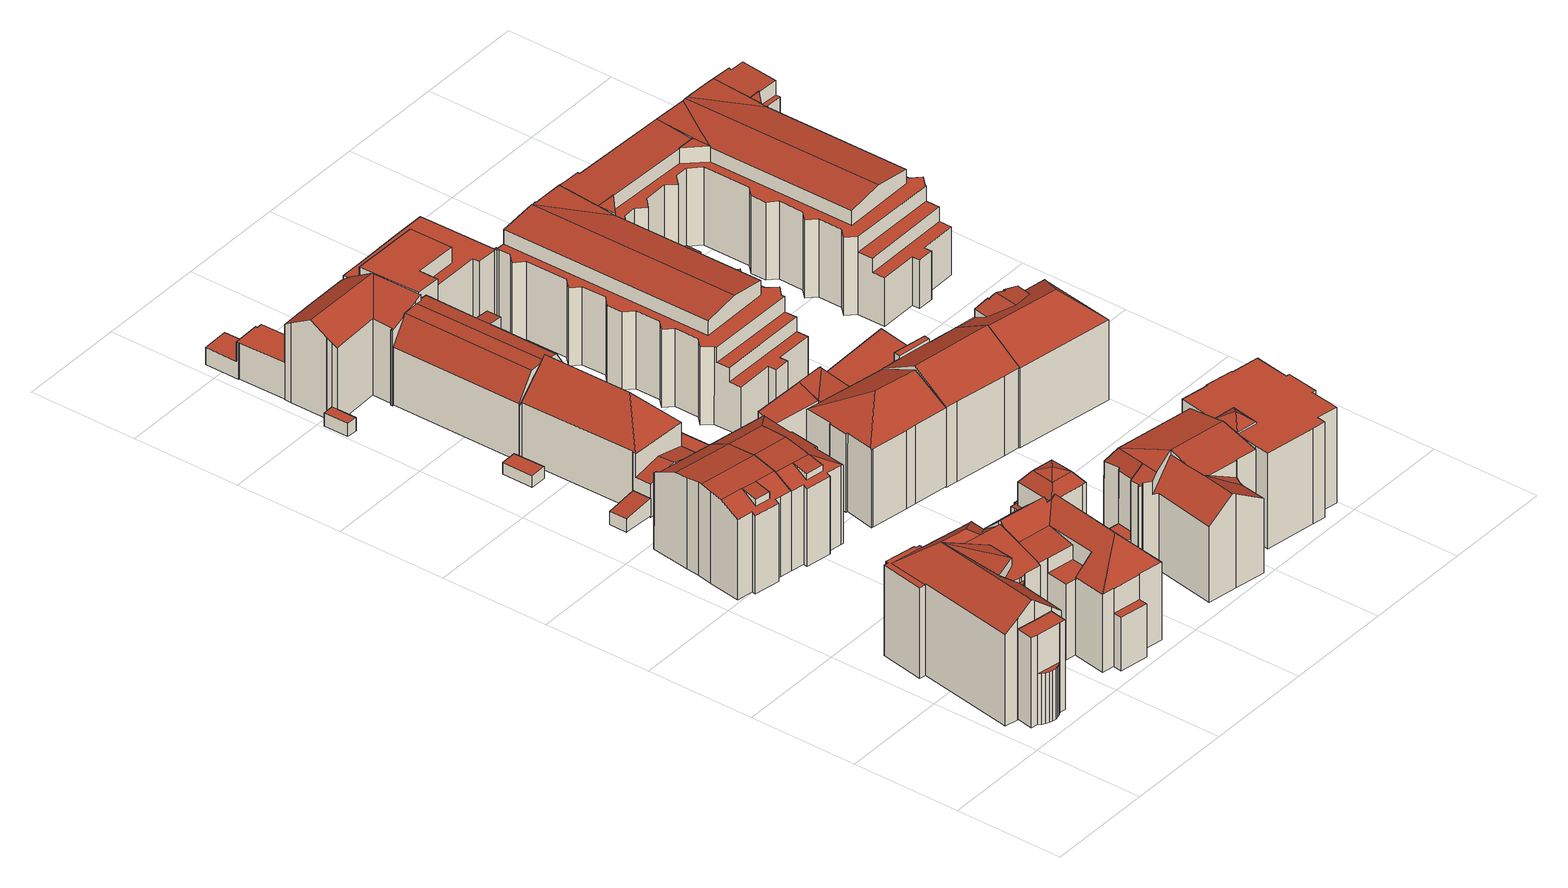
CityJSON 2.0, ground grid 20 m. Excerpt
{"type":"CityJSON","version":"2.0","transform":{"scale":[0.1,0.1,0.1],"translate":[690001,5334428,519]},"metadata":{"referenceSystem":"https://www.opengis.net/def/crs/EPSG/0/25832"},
"CityObjects":{
"building1":{"type":"Building","attributes":{"Gemeindeschluessel":"09162000","HoeheDach":"537.390","HoeheGrund":"520.370","Methode":"2000","NiedrigsteTraufeDesGebaeudes":"530.040","Geometrietyp2DReferenz":"3000","function":"31001_2000","roofType":"1000","measuredHeight":17.02},"geometry":[{"type":"MultiSurface","lod":"2","boundaries":[[[0,1,2,3]],[[4,5,6,7,8,9,10,2,1]],[[11,10,9,12]],[[13,14,15,6,5]],[[16,17,18,19]],[[4,20,13,5]],[[21,22,17,16]],[[13,20,0,3,11,12,23,24,21,16,19,25,26,14]],[[25,27,28,26]],[[19,18,27,25]],[[8,23,12,9]],[[20,4,1,0]],[[6,15,29,7]],[[29,15,28,27,18,17,22]],[[24,23,8,7,29]],[[3,2,10,11]],[[26,28,15,14]],[[24,29,22,21]]],"semantics":{"surfaces":[{"type":"WallSurface"},{"type":"RoofSurface"},{"type":"GroundSurface"}],"values":[0,1,0,0,0,0,0,2,0,0,0,0,0,1,0,0,0,0]}}]},
"building2":{"type":"Building","attributes":{"Gemeindeschluessel":"09162000","HoeheDach":"541.510","HoeheGrund":"520.210","Methode":"2000","NiedrigsteTraufeDesGebaeudes":"536.438","Geometrietyp2DReferenz":"3000","function":"31001_1000","roofType":"3100","measuredHeight":21.3,"storeysAboveGround":4},"geometry":[{"type":"MultiSurface","lod":"2","boundaries":[[[30,31,32,33,34,35,36]],[[37,38,39,40,41]],[[42,43,44,45]],[[46,47,48,49,50]],[[51,34,33,52,53,54,55,56,57,58]],[[35,40,39,59,60,50,49,61,62,63]],[[64,65,66,67]],[[45,44,68,69]],[[70,55,54,71]],[[72,56,55,70]],[[61,73,62]],[[74,59,39,38]],[[47,69,68,75,76,48]],[[77,78,79]],[[76,75,80,81]],[[62,73,80,75,68,44,43,82,64,67,79,78,83,84]],[[85,60,59,74]],[[83,86,63,84]],[[37,41,87,88]],[[89,57,56,72]],[[90,32,31,91]],[[88,87,92,93]],[[90,94,52,33,32]],[[46,50,60,85]],[[78,86,83]],[[30,36,67,66]],[[95,93,92,51,58]],[[96,82,43,42]],[[71,54,53,97]],[[97,53,52,94]],[[81,80,73,61]],[[96,98,65,64,82]],[[35,34,51,92,87,41,40]],[[84,63,62]],[[48,76,81,61,49]],[[77,99,86,78]],[[98,91,31,30,66,65]],[[77,79,67,36,35]],[[86,99,63]],[[77,35,99]],[[99,35,63]],[[98,96,42,45,69,47,46,85,74,38,37,88,93,95,89,72,70,71,97,94,90,91]],[[95,58,57,89]]],"semantics":{"surfaces":[{"type":"RoofSurface"},{"type":"WallSurface"},{"type":"GroundSurface"}],"values":[0,1,1,1,0,0,0,1,1,1,1,1,1,1,1,0,1,1,1,1,1,1,1,1,1,0,1,1,1,1,1,1,0,1,0,0,1,0,0,1,1,2,1]}}]},
"building3":{"type":"Building","attributes":{"Gemeindeschluessel":"09162000","HoeheDach":"538.114","HoeheGrund":"520.290","Methode":"2000","NiedrigsteTraufeDesGebaeudes":"534.750","Geometrietyp2DReferenz":"3000","function":"31001_1000","roofType":"3100","measuredHeight":17.82,"storeysAboveGround":4},"geometry":[{"type":"MultiSurface","lod":"2","boundaries":[[[100,101,102,103,104,105]],[[106,107,108,109]],[[110,111,112,113]],[[114,115,116,117]],[[118,119,120,121,122]],[[123,112,111,105,104,124,125,126,127,121,120,128,129]],[[123,129,130,131]],[[101,132,133,134,102]],[[135,108,107,136,134,133]],[[127,124,104,103,137,122,121]],[[130,129,128,138]],[[126,139,127]],[[140,124,127,139]],[[135,141,109,108]],[[124,140,125]],[[113,112,123,131]],[[141,135,133,132]],[[138,128,120,119]],[[107,106,117,116,136]],[[125,140,139,126]],[[114,118,122,137,115]],[[103,102,134,136,116,115,137]],[[101,100,110,113,131,130,138,119,118,114,117,106,109,141,132]],[[100,105,111,110]]],"semantics":{"surfaces":[{"type":"WallSurface"},{"type":"RoofSurface"},{"type":"GroundSurface"}],"values":[0,0,0,0,0,1,0,0,1,1,0,0,1,0,0,0,0,0,0,0,0,1,2,0]}}]},
"building4":{"type":"Building","attributes":{"Gemeindeschluessel":"09162000","HoeheDach":"541.060","HoeheGrund":"520.230","Methode":"2000","NiedrigsteTraufeDesGebaeudes":"530.318","Geometrietyp2DReferenz":"3000","function":"31001_1000","roofType":"3100","measuredHeight":20.83,"storeysAboveGround":3},"geometry":[{"type":"MultiSurface","lod":"2","boundaries":[[[142,143,144,145]],[[146,147,148,149,150,151]],[[152,149,148,153,154,155,156]],[[91,157,158,159]],[[160,161,162,163]],[[164,165,166,42]],[[153,158,157,167,154]],[[164,168,169,170,171,165]],[[172,173,171,170]],[[146,151,174,175]],[[142,163,162,176,177,143]],[[178,145,144,179,180,181]],[[182,183,174,151,150]],[[181,180,184,172,170,169]],[[98,96,155,154,167]],[[152,185,179,144,182,150,149]],[[98,167,157,91]],[[161,186,176,162]],[[165,171,173,152,156,166]],[[178,181,169,168]],[[187,160,163,142,145,178,168,164,42,96,98,91,159,147,146,175]],[[187,175,174,183,188]],[[147,159,158,153,148]],[[96,42,166,156,155]],[[143,177,189,188,183,182,144]],[[180,179,185,184]],[[160,187,188,189,186,161]],[[186,189,177,176]],[[152,173,172,184,185]]],"semantics":{"surfaces":[{"type":"WallSurface"},{"type":"RoofSurface"},{"type":"GroundSurface"}],"values":[0,0,1,0,0,0,1,0,0,0,0,0,1,1,0,1,0,1,1,0,2,0,0,0,1,0,0,0,0]}}]},
"building5":{"type":"Building","attributes":{"Gemeindeschluessel":"09162000","HoeheDach":"523.583","HoeheGrund":"520.330","Methode":"1000","NiedrigsteTraufeDesGebaeudes":"522.777","Geometrietyp2DReferenz":"3000","function":"31001_2000","roofType":"1000","measuredHeight":3.25},"geometry":[{"type":"MultiSurface","lod":"2","boundaries":[[[190,191,192,193]],[[190,194,195,191]],[[192,191,195,196,197]],[[190,193,198,199,194]],[[197,196,199,198]],[[193,192,197,198]],[[195,194,199,196]]],"semantics":{"surfaces":[{"type":"WallSurface"},{"type":"RoofSurface"},{"type":"GroundSurface"}],"values":[0,0,1,2,0,0,0]}}]},
"building6":{"type":"Building","attributes":{"Gemeindeschluessel":"09162000","HoeheDach":"522.543","HoeheGrund":"520.280","Methode":"1000","NiedrigsteTraufeDesGebaeudes":"522.543","Geometrietyp2DReferenz":"3000","function":"31001_2000","roofType":"1000","measuredHeight":2.26},"geometry":[{"type":"MultiSurface","lod":"2","boundaries":[[[200,201,202,203]],[[202,204,205,203]],[[203,205,206,200]],[[201,207,204,202]],[[205,204,207,206]],[[200,206,207,201]]],"semantics":{"surfaces":[{"type":"GroundSurface"},{"type":"WallSurface"},{"type":"RoofSurface"}],"values":[0,1,1,1,2,1]}}]},
"building7":{"type":"Building","attributes":{"Gemeindeschluessel":"09162000","HoeheDach":"537.740","HoeheGrund":"520.260","Methode":"2000","NiedrigsteTraufeDesGebaeudes":"534.953","Geometrietyp2DReferenz":"3000","function":"31001_1000","roofType":"3100","measuredHeight":17.48,"storeysAboveGround":4},"geometry":[{"type":"MultiSurface","lod":"2","boundaries":[[[208,209,210,211]],[[212,213,214,100]],[[215,216,217,218,219]],[[220,221,219,218,222,208,211,223,224,214,213,225]],[[226,227,228,229]],[[230,221,220,231]],[[222,209,208]],[[132,101,232,134,133]],[[233,225,213,212]],[[234,235,133,134]],[[209,222,223,210]],[[236,234,134,232,237]],[[222,218,217,228,227,238,239,240,235,234]],[[215,230,231,233,212,100,101,132,241,242,243,226,229,216]],[[223,222,236,237,224]],[[211,210,223]],[[101,100,214,224,237,232]],[[243,238,227,226]],[[215,219,221,230]],[[222,234,236]],[[242,239,238,243]],[[241,240,239,242]],[[220,225,233,231]],[[229,228,217,216]],[[241,132,133,235,240]]],"semantics":{"surfaces":[{"type":"WallSurface"},{"type":"RoofSurface"},{"type":"GroundSurface"}],"values":[0,0,0,1,0,0,0,0,0,1,1,1,1,2,1,0,0,0,0,0,0,0,0,0,0]}}]},
"building8":{"type":"Building","attributes":{"Gemeindeschluessel":"09162000","HoeheDach":"523.655","HoeheGrund":"520.610","Methode":"2000","NiedrigsteTraufeDesGebaeudes":"523.267","Geometrietyp2DReferenz":"3000","function":"31001_2000","roofType":"1000","measuredHeight":3.04},"geometry":[{"type":"MultiSurface","lod":"2","boundaries":[[[244,245,246,247]],[[248,249,245,244]],[[250,251,248,244,247,252]],[[250,253,254,251]],[[247,246,255,252]],[[254,253,255,246,245,249]],[[251,254,249,248]],[[252,255,253,250]]],"semantics":{"surfaces":[{"type":"WallSurface"},{"type":"GroundSurface"},{"type":"RoofSurface"}],"values":[0,0,1,0,0,2,0,0]}}]},
"building9":{"type":"Building","attributes":{"Gemeindeschluessel":"09162000","HoeheDach":"542.780","HoeheGrund":"520.230","Methode":"2000","NiedrigsteTraufeDesGebaeudes":"535.400","Geometrietyp2DReferenz":"3000","function":"31001_1000","roofType":"3500","measuredHeight":22.55},"geometry":[{"type":"MultiSurface","lod":"2","boundaries":[[[147,256,257,159]],[[258,259,260]],[[261,262,263,264,258]],[[265,266,267,268]],[[269,260,270,267,266]],[[271,272,263,273]],[[259,264,270]],[[159,257,274,275]],[[276,277,278,279]],[[258,264,259]],[[275,274,277,276]],[[280,146,147,159,275,276,279,281,271,273]],[[282,261,258,260,269]],[[279,278,283,281]],[[280,273,263,262]],[[265,268,284,283,278,277,274,257,256]],[[270,264,263,272,285,267]],[[147,146,282,269,266,265,256]],[[146,280,262,261,282]],[[259,270,260]],[[268,267,285,284]],[[271,281,283,284,285,272]]],"semantics":{"surfaces":[{"type":"WallSurface"},{"type":"RoofSurface"},{"type":"GroundSurface"}],"values":[0,1,1,0,1,0,1,0,0,1,0,2,1,0,0,1,1,0,0,1,0,0]}}]},
"building10":{"type":"Building","attributes":{"Gemeindeschluessel":"09162000","HoeheDach":"522.510","HoeheGrund":"519.966","Methode":"2000","NiedrigsteTraufeDesGebaeudes":"522.510","Geometrietyp2DReferenz":"3000","function":"31001_2000","roofType":"1000","measuredHeight":2.54,"storeysAboveGround":1},"geometry":[{"type":"MultiSurface","lod":"2","boundaries":[[[286,287,288,289]],[[290,291,287,286]],[[290,286,289,292,293]],[[292,294,295,293]],[[293,295,291,290]],[[295,294,288,287,291]],[[289,288,294,292]]],"semantics":{"surfaces":[{"type":"WallSurface"},{"type":"GroundSurface"},{"type":"RoofSurface"}],"values":[0,0,1,0,0,2,0]}}]},
"building11":{"type":"Building","attributes":{"Gemeindeschluessel":"09162000","HoeheDach":"523.682","HoeheGrund":"520.570","Methode":"2000","NiedrigsteTraufeDesGebaeudes":"523.285","Geometrietyp2DReferenz":"3000","function":"31001_2000","roofType":"1000","measuredHeight":3.11},"geometry":[{"type":"MultiSurface","lod":"2","boundaries":[[[296,297,254,251]],[[298,299,297,296]],[[300,301,299,298]],[[297,299,301,253,254]],[[250,253,301,300]],[[251,254,253,250]],[[298,296,251,250,300]]],"semantics":{"surfaces":[{"type":"WallSurface"},{"type":"RoofSurface"},{"type":"GroundSurface"}],"values":[0,0,0,1,0,0,2]}}]},
"building12":{"type":"Building","attributes":{"Gemeindeschluessel":"09162000","HoeheDach":"537.123","HoeheGrund":"520.044","Methode":"1000","NiedrigsteTraufeDesGebaeudes":"524.230","Geometrietyp2DReferenz":"3000","function":"31001_9998","roofType":"3100","measuredHeight":17.08,"storeysAboveGround":4},"geometry":[{"type":"MultiSurface","lod":"2","boundaries":[[[302,303,304,305]],[[306,307,308,309,310,311]],[[312,313,314,315]],[[302,316,317,318,319,320,321,303]],[[322,323,324,325,326,318,317]],[[309,319,318,326]],[[327,328,329,330,331]],[[306,332,314,313,307]],[[316,302,305,333]],[[315,314,332,334]],[[335,336,328,327,337,323,322,333,305,304,338,339,340,312,315,334]],[[335,341,342,336]],[[304,303,321,338]],[[336,342,329,328]],[[324,343,331,330,344,325]],[[327,331,343,337]],[[335,334,332,306,311,341]],[[322,317,316,333]],[[345,340,339,346]],[[309,326,325,344,310]],[[321,320,346,339,338]],[[345,346,320,319,309,308]],[[337,343,324,323]],[[330,329,342,341,311,310,344]],[[312,340,345,308,307,313]]],"semantics":{"surfaces":[{"type":"WallSurface"},{"type":"RoofSurface"},{"type":"GroundSurface"}],"values":[0,0,0,1,0,1,0,1,0,0,2,0,0,0,1,0,0,0,0,0,0,1,0,1,0]}}]},
"building13":{"type":"Building","attributes":{"Gemeindeschluessel":"09162000","HoeheDach":"526.735","HoeheGrund":"519.829","Methode":"2000","NiedrigsteTraufeDesGebaeudes":"522.980","Geometrietyp2DReferenz":"3000","function":"31001_1000","roofType":"1000","measuredHeight":6.91,"storeysAboveGround":2},"geometry":[{"type":"MultiSurface","lod":"2","boundaries":[[[347,348,349,350]],[[351,352,353,354]],[[355,356,357,358,349,348,359,360]],[[361,357,356,362]],[[363,358,357,361]],[[362,356,355,364]],[[365,353,352,359,348,347]],[[351,360,359,352]],[[366,354,353,365]],[[350,349,358,363]],[[364,355,360,351,354,366]],[[365,347,350,363,361,362,364,366]]],"semantics":{"surfaces":[{"type":"WallSurface"},{"type":"RoofSurface"},{"type":"GroundSurface"}],"values":[0,1,1,0,0,0,0,0,0,0,0,2]}}]},
"building14":{"type":"Building","attributes":{"Gemeindeschluessel":"09162000","HoeheDach":"537.090","HoeheGrund":"519.696","Methode":"2000","NiedrigsteTraufeDesGebaeudes":"533.881","Geometrietyp2DReferenz":"3000","function":"31001_1000","roofType":"3100","measuredHeight":17.39},"geometry":[{"type":"MultiSurface","lod":"2","boundaries":[[[367,368,369,370,371,372,373,374,375,376,377,378,379,380,381,382,383]],[[376,384,385,377]],[[386,387,367,383]],[[372,388,389,373]],[[390,391,392,370,369]],[[381,393,394,382]],[[395,390,369,368]],[[371,396,388,372]],[[373,389,397,374]],[[378,398,399,379]],[[382,394,386,383]],[[396,371,370,392]],[[386,394,393,400,391,390,395,387]],[[393,381,380,401,402,400]],[[375,403,384,376]],[[402,404,397,389,388,396,392,391,400]],[[402,401,399,398,385,384,403,404]],[[367,387,395,368]],[[379,399,401,380]],[[375,374,397,404,403]],[[398,378,377,385]]],"semantics":{"surfaces":[{"type":"GroundSurface"},{"type":"WallSurface"},{"type":"RoofSurface"}],"values":[0,1,1,1,1,1,1,1,1,1,1,1,2,1,1,2,2,1,1,1,1]}}]},
"building15":{"type":"Building","attributes":{"Gemeindeschluessel":"09162000","HoeheDach":"536.000","HoeheGrund":"519.960","Methode":"2000","NiedrigsteTraufeDesGebaeudes":"530.910","Geometrietyp2DReferenz":"3000","function":"31001_9998","roofType":"3400","measuredHeight":16.04,"storeysAboveGround":4},"geometry":[{"type":"MultiSurface","lod":"2","boundaries":[[[338,339,405,406,407,408,409]],[[338,409,410,411]],[[408,412,410,409]],[[413,414,415,416]],[[417,339,338,411,418,413,416,419]],[[405,420,421,406]],[[413,418,422,423,414]],[[419,416,415,424,425]],[[426,427,428,421]],[[428,429,430,425,424]],[[418,411,410,412,422]],[[339,417,430,429,427,426,420,405]],[[428,424,415,414,423,407,406,421]],[[407,423,422,412,408]],[[428,427,429]],[[420,426,421]],[[430,417,419,425]]],"semantics":{"surfaces":[{"type":"WallSurface"},{"type":"RoofSurface"},{"type":"GroundSurface"}],"values":[0,0,1,0,2,1,0,0,1,1,0,0,1,1,0,0,0]}}]},
"building16":{"type":"Building","attributes":{"Gemeindeschluessel":"09162000","HoeheDach":"538.710","HoeheGrund":"520.210","Methode":"2000","NiedrigsteTraufeDesGebaeudes":"534.901","Geometrietyp2DReferenz":"3000","function":"31001_1000","roofType":"3200","measuredHeight":18.5,"storeysAboveGround":4},"geometry":[{"type":"MultiSurface","lod":"2","boundaries":[[[431,432,433,434,435,436,437,438,439,440,441]],[[442,443,444,445,446]],[[437,447,448,438]],[[449,434,433,450]],[[440,439,451,446,445]],[[431,452,453,432]],[[434,449,454,435]],[[442,446,451,448,447,455,456]],[[431,441,444,443,452]],[[438,448,451,439]],[[456,455,436,435,454]],[[432,453,450,433]],[[436,455,447,437]],[[440,445,444,441]],[[449,450,453,452,443,442,456,454]]],"semantics":{"surfaces":[{"type":"GroundSurface"},{"type":"RoofSurface"},{"type":"WallSurface"}],"values":[0,1,2,2,2,2,2,1,2,2,2,2,2,2,1]}}]},
"building17":{"type":"Building","attributes":{"Gemeindeschluessel":"09162000","HoeheDach":"538.900","HoeheGrund":"519.890","Methode":"2000","NiedrigsteTraufeDesGebaeudes":"524.300","Geometrietyp2DReferenz":"3000","function":"31001_1000","roofType":"3400","measuredHeight":19.01,"storeysAboveGround":4},"geometry":[{"type":"MultiSurface","lod":"2","boundaries":[[[457,458,459,460]],[[461,462,463,464,465]],[[460,466,467,468,469,470,471,472,473,474,457]],[[475,476,477,478,479]],[[480,471,470,481]],[[482,483,484,485,486]],[[487,488,484,483]],[[489,490,491,492,493,494]],[[475,479,495,496]],[[462,497,498,499,500,463]],[[501,502,491,490]],[[503,495,479,478,504,505,506]],[[500,499,507]],[[461,465,477,476]],[[505,508,506]],[[477,465,464,504,478]],[[464,463,500,507,504]],[[482,509,497,462,461,476,475,496,510,511,512,513,514,501,490,489,515,516,517,518,480,481,519,520,521,522,487,483]],[[487,522,466,460,459,488]],[[512,523,524,513]],[[517,473,472,518]],[[510,525,526,511]],[[508,527,486,485,528]],[[529,504,507]],[[516,474,473,517]],[[520,468,467,521]],[[530,531,532,533,534]],[[516,515,535,458,457,474]],[[503,506,508,536,537]],[[509,538,498,497]],[[511,526,523,512]],[[519,469,468,520]],[[530,524,523,526,525,537,536,531]],[[489,494,535,515]],[[528,485,484,488,459,458]],[[509,482,486,527,538]],[[534,533,492,491,502]],[[510,496,495,503,537,525]],[[518,472,471,480]],[[531,528,458,535,494,493,532]],[[505,504,529]],[[507,499,498,538,527,508,505,529]],[[508,528,531,536]],[[481,470,469,519]],[[513,524,530,534,514]],[[533,532,493,492]],[[521,467,466,522]],[[514,534,502,501]]],"semantics":{"surfaces":[{"type":"WallSurface"},{"type":"RoofSurface"},{"type":"GroundSurface"}],"values":[0,0,1,0,0,0,0,0,0,0,0,1,0,0,0,1,1,2,0,0,0,0,1,0,0,0,0,0,0,0,0,0,1,0,1,0,1,0,0,1,0,1,1,0,0,0,0,0]}}]},
"building18":{"type":"Building","attributes":{"Gemeindeschluessel":"09162000","HoeheDach":"527.682","HoeheGrund":"519.837","Methode":"1000","NiedrigsteTraufeDesGebaeudes":"526.482","Geometrietyp2DReferenz":"3000","function":"31001_2000","roofType":"2100","measuredHeight":7.84},"geometry":[{"type":"MultiSurface","lod":"2","boundaries":[[[539,540,541,542]],[[539,543,544,540]],[[539,542,545,543]],[[540,544,546,541]],[[546,544,543,545]],[[541,546,545,542]]],"semantics":{"surfaces":[{"type":"GroundSurface"},{"type":"WallSurface"},{"type":"RoofSurface"}],"values":[0,1,1,1,2,1]}}]},
"building19":{"type":"Building","attributes":{"Gemeindeschluessel":"09162000","HoeheDach":"527.834","HoeheGrund":"519.790","Methode":"2000","NiedrigsteTraufeDesGebaeudes":"526.675","Geometrietyp2DReferenz":"3000","function":"31001_2000","roofType":"2100","measuredHeight":8.04},"geometry":[{"type":"MultiSurface","lod":"2","boundaries":[[[547,546,548,549,550,551]],[[548,552,553,554,549]],[[548,542,555,552]],[[556,551,550,557]],[[542,548,546,541]],[[558,547,551,556]],[[547,558,541,546]],[[559,560,555,542,541,558,556,557]],[[559,554,553,560]],[[549,554,559,557,550]],[[560,553,552,555]]],"semantics":{"surfaces":[{"type":"RoofSurface"},{"type":"WallSurface"},{"type":"GroundSurface"}],"values":[0,0,1,1,1,1,1,2,1,1,1]}}]},
"building20":{"type":"Building","attributes":{"Gemeindeschluessel":"09162000","HoeheDach":"537.160","HoeheGrund":"519.658","Methode":"2000","NiedrigsteTraufeDesGebaeudes":"523.070","Geometrietyp2DReferenz":"3000","function":"31001_1000","roofType":"1000","measuredHeight":17.5,"storeysAboveGround":6},"geometry":[{"type":"MultiSurface","lod":"2","boundaries":[[[561,562,563,564]],[[565,566,567,381,380,379,561,564,568,569,570,571,572,573,574,575,576,577,578]],[[571,579,580,572]],[[581,582,583,569,568]],[[570,584,579,571]],[[380,585,586,379]],[[587,588,589,590]],[[574,573,591,592,593,594]],[[595,596,597,598]],[[599,600,596,595]],[[379,586,562,561]],[[574,594,601,575]],[[569,583,584,570]],[[577,602,603,578]],[[576,604,602,577]],[[572,580,591,573]],[[583,582,593,592]],[[603,602,604,601,594,593,582,581,563,562,586,585,587,590,599,595,598]],[[588,587,585,380,381,605]],[[567,606,605,381]],[[565,597,607,566]],[[566,607,606,567]],[[583,592,591,580,579,584]],[[603,598,597,565,578]],[[588,605,606,607,597,596,600,589]],[[590,589,600,599]],[[564,563,581,568]],[[575,601,604,576]]],"semantics":{"surfaces":[{"type":"WallSurface"},{"type":"GroundSurface"},{"type":"RoofSurface"}],"values":[0,1,0,0,0,0,0,0,0,0,0,0,0,0,0,0,0,2,0,0,0,0,2,0,2,0,0,0]}}]},
"building21":{"type":"Building","attributes":{"Gemeindeschluessel":"09162000","HoeheDach":"539.430","HoeheGrund":"519.964","Methode":"2000","NiedrigsteTraufeDesGebaeudes":"535.090","Geometrietyp2DReferenz":"3000","function":"31001_1000","roofType":"3100","measuredHeight":19.47,"storeysAboveGround":4},"geometry":[{"type":"MultiSurface","lod":"2","boundaries":[[[608,609,610,611]],[[612,613,614,615]],[[616,612,615,617]],[[618,619,620,621,622]],[[623,624,625,626]],[[627,628,626,625]],[[629,630,617,615,614]],[[611,610,620,619]],[[609,608,631,632]],[[624,623,633,634]],[[631,635,613,612,616,632]],[[629,614,613,635]],[[621,620,610,609,632,616,617,636,637]],[[638,634,633,637,636]],[[618,627,625,624,634,638,630,629,635,631,608,611,619]],[[621,637,633,623,626,628,622]],[[638,636,617,630]],[[618,622,628,627]]],"semantics":{"surfaces":[{"type":"WallSurface"},{"type":"RoofSurface"},{"type":"GroundSurface"}],"values":[0,1,0,0,0,0,0,0,0,0,0,0,1,0,2,1,0,0]}}]},
"building22":{"type":"Building","attributes":{"Gemeindeschluessel":"09162000","HoeheDach":"540.120","HoeheGrund":"520.040","Methode":"2000","NiedrigsteTraufeDesGebaeudes":"538.080","Geometrietyp2DReferenz":"3000","function":"31001_1000","roofType":"1000","measuredHeight":20.08,"storeysAboveGround":4},"geometry":[{"type":"MultiSurface","lod":"2","boundaries":[[[639,640,641,642]],[[643,644,645,646]],[[647,648,649,650]],[[651,652,653,654]],[[655,656,657,658]],[[659,660,661,662]],[[663,664,648,647]],[[665,666,657,656,653,652,667,661,660,668,669,649,648,664,639,642,670,671,645,644]],[[672,669,668,673]],[[670,674,675,671]],[[654,653,656,655]],[[658,657,666,676]],[[677,665,644,643]],[[678,641,640,679]],[[663,680,681,679,640,639,664]],[[673,668,660,659]],[[642,641,674,670]],[[650,649,669,672]],[[680,646,645,671,675,682,681]],[[676,666,665,677]],[[678,679,681,682]],[[683,667,652,651]],[[674,678,682,675]],[[662,661,667,683]],[[674,641,678]],[[680,663,647,650,672,673,659,662,683,651,654,655,658,676,677,643,646]]],"semantics":{"surfaces":[{"type":"WallSurface"},{"type":"RoofSurface"},{"type":"GroundSurface"}],"values":[0,0,0,0,0,0,0,1,0,0,0,0,0,1,0,0,0,0,0,0,1,0,1,0,1,2]}}]},
"building23":{"type":"Building","attributes":{"Gemeindeschluessel":"09162000","HoeheDach":"526.003","HoeheGrund":"519.740","Methode":"1000","NiedrigsteTraufeDesGebaeudes":"526.003","Geometrietyp2DReferenz":"3000","function":"31001_1000","roofType":"1000","measuredHeight":6.26,"storeysAboveGround":2},"geometry":[{"type":"MultiSurface","lod":"2","boundaries":[[[684,685,686,687]],[[688,684,687,689]],[[690,685,684,688]],[[685,690,691,686]],[[689,687,686,691]],[[690,688,689,691]]],"semantics":{"surfaces":[{"type":"WallSurface"},{"type":"RoofSurface"},{"type":"GroundSurface"}],"values":[0,0,1,0,2,0]}}]},
"building24":{"type":"Building","attributes":{"Gemeindeschluessel":"09162000","HoeheDach":"539.200","HoeheGrund":"519.930","Methode":"2000","NiedrigsteTraufeDesGebaeudes":"535.009","Geometrietyp2DReferenz":"3000","function":"31001_1000","roofType":"3100","measuredHeight":19.27,"storeysAboveGround":5},"geometry":[{"type":"MultiSurface","lod":"2","boundaries":[[[692,693,694,695]],[[696,697,698,699]],[[700,701,702,703,704,705,706,696,699,707,708]],[[706,709,697,696]],[[710,711,712,713,698,697,709]],[[703,702,714,715,716,717]],[[700,694,693,701]],[[704,718,719,705]],[[694,720,721,695]],[[705,719,709,706]],[[702,701,693,692,714]],[[703,717,718,704]],[[699,698,713,707]],[[692,695,721,722,711,710,723,715,714]],[[708,707,713,712,722,721,720]],[[710,709,719,718,717,716,723]],[[722,712,711]],[[723,716,715]],[[700,708,720,694]]],"semantics":{"surfaces":[{"type":"RoofSurface"},{"type":"WallSurface"},{"type":"GroundSurface"}],"values":[0,1,2,1,0,1,1,1,0,1,1,1,1,0,1,0,1,1,1]}}]},
"building25":{"type":"Building","attributes":{"Gemeindeschluessel":"09162000","HoeheDach":"538.170","HoeheGrund":"519.704","Methode":"2000","NiedrigsteTraufeDesGebaeudes":"528.863","Geometrietyp2DReferenz":"3000","function":"31001_1000","roofType":"3100","measuredHeight":18.47,"storeysAboveGround":5},"geometry":[{"type":"MultiSurface","lod":"2","boundaries":[[[724,725,726,727]],[[728,729,730,731]],[[732,733,734,735]],[[736,737,738,739,740,741]],[[742,743,744,745]],[[746,747,748,749]],[[750,751,752,753]],[[754,755,756,757]],[[758,759,760,761]],[[762,763,764,751,750,765,766,767]],[[768,769,770,771,772]],[[773,774,775,776]],[[777,778,779,780]],[[781,782,783,784]],[[785,786,787,788]],[[785,788,789,790,791,792,793,794,795]],[[796,797,798,799]],[[800,801,802,803]],[[804,805,806,726,725,807,808,809,810,811,812,813,814,815,752,751,764,816,802,801,817,818,819,734,733,820,821,822,823,824,825,826,827,828,829,830,831,832,833,834,835,836,837,838,839,840,841,842,730,729,843,844,845,846,783,782,847,848,849,850,851,852,853,854,769,768,855,856,857,858,859,748,747,860,861,862,863,864,865,866]],[[867,868,869,870]],[[871,835,834,872]],[[804,866,873,874]],[[789,799,798,790]],[[875,823,822,876]],[[756,842,841,757]],[[877,878,879,880,881,882,883]],[[884,885,886,887]],[[855,888,796,799,789,856]],[[737,889,792,791,890,738]],[[891,787,786]],[[892,837,836,893]],[[852,879,878,853]],[[771,739,738,890,888,772]],[[894,810,809,895]],[[797,791,790,798]],[[811,810,894,896]],[[797,796,888]],[[897,813,812,898]],[[899,759,758]],[[900,860,747,746,901,902,868,867]],[[779,778,903,744,743,904,905,906]],[[795,786,785]],[[907,904,743,742]],[[908,821,820,909]],[[910,850,849,911]],[[748,859,912,913,749]],[[893,836,835,871]],[[914,830,829,915]],[[916,882,881,917]],[[576,862,861,575]],[[918,846,845,919]],[[856,789,788,857]],[[726,806,920,727]],[[921,828,827,922]],[[814,813,897,923]],[[915,829,828,921]],[[883,741,740,924,899,758]],[[824,823,875,925]],[[866,865,926,873]],[[735,734,819,927]],[[919,845,844,928]],[[877,761,760,878]],[[929,891,786]],[[784,783,846,918]],[[927,819,818,930]],[[930,818,817,931]],[[932,833,832,933]],[[870,869,934,935]],[[936,794,793,937]],[[938,839,838,939]],[[940,843,729,728]],[[812,811,896,898]],[[937,793,792,889]],[[941,780,779,906,754,757,841,840]],[[803,802,816,942]],[[768,772,888,855]],[[943,864,863,944]],[[945,903,778,777]],[[872,834,833,932]],[[942,816,764,763]],[[913,901,746,749]],[[809,808,946,895]],[[769,854,899,924,770]],[[931,817,801,800]],[[909,820,733,732]],[[775,774,947,886,885,767,766,948]],[[949,826,825,950]],[[951,848,847,952]],[[928,844,843,940]],[[771,770,924,740,739]],[[853,878,760,759,899,854]],[[929,786,795,934,869,868,902]],[[926,865,864,943]],[[905,755,754,906]],[[825,824,925,950]],[[953,805,804,874]],[[806,805,953,920]],[[939,838,837,892]],[[907,742,745,945,777,780,941,938,939,892,893,871,872,932,933,954,914,915,921,922,949,950,925,875,876,908,909,732,735,927,930,931,800,803,942,763,762,884,887,955,773,776,956,923,897,898,896,894,895,946,957,724,727,920,953,874,873,926,943,944,576,575,900,867,870,935,936,937,889,737,736,916,917,958,959,910,911,951,952,781,784,918,919,928,940,728,731]],[[762,767,885,884]],[[911,849,848,951]],[[917,881,880,958]],[[936,935,934,795,794]],[[797,888,890,791]],[[907,731,730,842,756,755,905,904]],[[807,725,724,957]],[[933,832,831,954]],[[858,929,912,859]],[[916,736,741,883,882]],[[887,886,947,955]],[[913,912,929,902,901]],[[956,776,775,948,960,753,752,815]],[[959,958,880,879,852,851]],[[857,788,787,891,929,858]],[[876,822,821,908]],[[955,947,774,773]],[[959,851,850,910]],[[952,847,782,781]],[[960,765,750,753]],[[944,863,862,576]],[[941,840,839,938]],[[815,814,923,956]],[[766,765,960,948]],[[575,861,860,900]],[[954,831,830,914]],[[745,744,903,945]],[[946,808,807,957]],[[922,827,826,949]],[[758,761,877,883]]],"semantics":{"surfaces":[{"type":"WallSurface"},{"type":"RoofSurface"},{"type":"GroundSurface"}],"values":[0,0,0,0,0,0,0,1,1,0,0,0,0,0,0,1,1,0,1,0,0,0,0,0,0,1,0,0,0,1,0,0,1,0,0,0,0,0,0,0,1,0,0,0,0,0,0,0,0,0,0,0,0,0,0,0,1,0,0,0,0,0,0,0,0,0,0,0,0,0,0,0,0,0,0,0,0,0,0,0,1,0,0,0,0,1,0,0,0,1,0,1,0,0,0,0,0,0,2,0,0,0,0,1,0,0,0,0,0,0,1,0,0,0,0,0,0,0,1,0,0,0,0,0,0,0,0,0,0]}}]},
"building26":{"type":"Building","attributes":{"Gemeindeschluessel":"09162000","HoeheDach":"522.881","HoeheGrund":"520.198","Methode":"2000","NiedrigsteTraufeDesGebaeudes":"522.599","Geometrietyp2DReferenz":"3000","function":"31001_2000","roofType":"1000","measuredHeight":2.68,"storeysAboveGround":1},"geometry":[{"type":"MultiSurface","lod":"2","boundaries":[[[961,962,963,964]],[[965,966,963,962]],[[964,963,966,967]],[[961,964,967,968]],[[968,965,962,961]],[[967,966,965,968]]],"semantics":{"surfaces":[{"type":"WallSurface"},{"type":"RoofSurface"},{"type":"GroundSurface"}],"values":[0,1,0,2,0,0]}}]}
},
"vertices":[
[75,21,14],[75,21,110],[69,22,110],[69,22,14],[82,22,110],[88,24,110],[93,27,110],[48,35,110],[52,30,110],[57,26,110],[63,24,110],[63,24,14],[57,26,14],[88,24,14],[93,27,14],[93,27,184],[41,68,14],[41,68,184],[74,62,184],[74,62,14],[82,22,14],[35,37,14],[35,37,184],[52,30,14],[48,35,14],[110,56,14],[105,25,14],[110,56,184],[105,25,184],[48,35,184],
[220,297,185],[220,297,184],[122,315,185],[122,316,184],[59,328,184],[106,267,225],[156,257,225],[41,68,12],[74,62,12],[74,62,222],[70,63,225],[41,68,203],[197,151,12],[197,151,187],[195,143,184],[195,143,12],[146,138,12],[154,143,12],[154,143,174],[147,139,174],[146,138,175],[46,252,184],[123,322,184],[115,323,184],[116,327,184],[58,338,184],[57,332,184],[49,334,184],[35,254,184],[110,56,192],[131,53,175],[149,149,174],[138,151,183],[110,157,207],[210,233,213],[211,236,210],[216,269,185],[170,240,213],[162,148,184],[162,148,12],[58,338,12],[116,327,12],[57,332,12],[149,149,183],[110,56,12],[161,147,183],[161,147,174],[111,263,223],[166,219,206],[130,248,213],[155,148,183],[155,148,174],[210,231,213],[159,171,191],[110,157,183],[131,53,12],[159,171,206],[16,73,185],[16,73,12],[49,334,12],[122,315,12],[220,297,12],[47,252,185],[47,252,12],[123,322,12],[35,254,12],[210,231,12],[115,323,12],[211,236,12],[106,267,224],
[136,582,13],[149,669,13],[149,669,190],[148,662,191],[141,618,184],[136,582,165],[53,785,13],[53,785,158],[58,784,158],[58,784,13],[113,586,13],[113,586,165],[104,588,165],[104,588,13],[40,689,13],[40,689,190],[43,712,186],[43,712,13],[35,660,13],[26,601,13],[26,601,165],[31,637,184],[35,660,188],[103,581,161],[102,625,184],[97,594,167],[69,599,167],[74,630,184],[56,596,165],[55,589,161],[55,589,13],[103,581,13],[164,757,13],[164,757,162],[157,720,182],[56,775,162],[47,739,182],[38,680,191],[56,596,13],[69,599,180],[97,594,180],[56,775,13],
[242,37,12],[242,37,160],[220,41,160],[220,41,12],[374,200,12],[300,211,12],[300,211,214],[309,210,214],[316,209,221],[374,200,159],[279,191,191],[301,217,221],[210,232,221],[210,231,219],[205,203,191],[220,297,158],[311,283,158],[311,283,12],[293,12,12],[293,12,113],[240,21,113],[240,21,12],[218,148,12],[218,148,182],[197,151,182],[211,236,216],[211,105,12],[211,105,155],[218,147,155],[218,147,182],[270,138,155],[270,138,182],[343,21,159],[343,21,12],[242,37,113],[242,37,159],[230,102,12],[230,101,160],[230,101,155],[230,102,155],[292,72,221],[343,21,160],[263,96,155],[263,96,191],[295,28,113],[296,29,12],[296,29,160],[295,28,159],
[119,842,13],[119,842,46],[63,845,38],[63,845,13],[119,876,13],[119,876,46],[62,878,38],[62,845,38],[62,845,13],[62,878,13],
[67,1032,13],[67,1090,13],[96,1090,13],[97,1032,13],[96,1090,35],[97,1032,35],[67,1032,35],[67,1090,35],
[206,575,166],[206,575,178],[172,580,178],[172,580,166],[162,578,13],[162,578,164],[136,582,164],[239,564,13],[242,563,13],[242,563,162],[241,563,163],[239,564,163],[208,562,160],[209,569,163],[211,605,182],[177,611,182],[141,617,182],[161,570,160],[258,626,13],[258,626,160],[252,627,162],[252,627,13],[209,569,13],[208,562,13],[149,669,187],[161,570,13],[227,709,182],[270,738,163],[219,657,187],[148,668,187],[266,680,160],[261,681,162],[270,738,162],[270,738,13],[261,681,13],[266,680,13],
[143,807,16],[143,807,43],[148,840,47],[148,840,16],[144,805,16],[144,805,43],[177,838,16],[171,801,16],[149,840,16],[177,838,47],[171,801,43],[149,840,47],
[300,211,164],[311,283,164],[368,216,231],[351,241,238],[327,222,231],[383,199,209],[383,199,208],[394,273,209],[374,259,231],[310,210,164],[310,210,208],[321,284,208],[321,284,164],[310,210,209],[334,265,231],[384,274,12],[384,274,209],[394,273,12],[312,291,164],[312,291,12],[323,289,12],[323,289,164],[323,293,164],[323,293,12],[383,199,12],[386,283,12],[374,200,209],[386,283,164],[385,275,164],[385,275,208],
[2,1387,10],[2,1387,35],[22,1387,35],[22,1387,10],[2,1341,10],[2,1341,35],[22,1377,10],[22,1340,10],[22,1377,35],[22,1340,35],
[220,794,16],[220,794,43],[226,832,16],[226,832,47],[206,835,16],[206,835,47],
[117,1091,119],[112,1091,114],[112,1091,10],[117,1091,10],[228,832,52],[227,939,52],[227,939,118],[227,866,118],[227,866,73],[228,832,73],[278,938,10],[278,938,52],[279,825,52],[279,825,10],[119,878,120],[119,876,119],[119,872,119],[172,924,181],[171,1088,181],[112,1092,114],[119,876,10],[119,842,10],[119,842,73],[119,871,73],[119,871,118],[149,840,10],[177,838,10],[177,838,84],[173,838,85],[149,840,80],[277,825,52],[119,878,10],[277,825,10],[226,832,10],[206,835,10],[148,840,10],[112,1092,10],[226,1084,10],[227,939,10],[226,832,73],[206,835,78],[148,840,80],[172,868,85],[227,939,119],[226,1084,118],
[71,1570,8],[71,1570,77],[81,1570,77],[81,1570,8],[21,1572,40],[71,1573,40],[70,1633,40],[21,1632,40],[21,1567,77],[22,1567,77],[23,1480,77],[82,1481,77],[71,1573,77],[21,1572,77],[23,1480,8],[22,1567,8],[82,1481,8],[21,1567,8],[70,1633,8],[21,1632,8],
[112,1338,7],[112,1342,7],[115,1342,7],[116,1380,7],[22,1377,7],[22,1387,7],[22,1397,7],[23,1397,7],[23,1468,7],[23,1480,7],[82,1481,7],[170,1482,7],[178,1474,7],[178,1456,7],[180,1340,7],[180,1336,7],[166,1336,7],[23,1480,150],[82,1481,150],[166,1336,173],[112,1338,149],[22,1387,156],[22,1397,161],[115,1342,150],[116,1379,151],[116,1380,151],[180,1340,180],[180,1336,180],[112,1342,149],[22,1377,150],[23,1397,161],[170,1482,149],[178,1474,154],[179,1427,180],[178,1456,165],[179,1429,181],[23,1468,158],[23,1429,181],
[226,1084,119],[198,1086,167],[170,1088,170],[141,1090,167],[112,1092,119],[112,1338,119],[112,1338,10],[141,1337,167],[180,1336,10],[180,1336,169],[180,1340,169],[180,1340,10],[226,1335,10],[166,1336,10],[226,1339,10],[226,1216,119],[198,1215,167],[166,1336,170],[169,1336,170],[198,1340,167],[226,1339,119],[226,1216,164],[226,1243,164],[198,1242,167],[226,1243,119],[226,1335,119],
[459,530,12],[395,540,12],[375,543,12],[306,554,12],[303,554,12],[314,610,12],[311,610,12],[317,647,12],[319,647,12],[326,699,12],[482,671,12],[388,614,197],[470,599,197],[482,671,160],[326,699,160],[326,698,161],[311,610,160],[317,647,160],[306,554,160],[375,543,160],[319,647,161],[459,530,161],[395,540,161],[303,554,159],[314,610,161],[304,557,161],
[505,258,121],[505,258,154],[563,249,154],[563,249,121],[581,7,9],[590,61,9],[590,61,152],[589,54,150],[581,7,151],[560,254,121],[555,260,121],[550,264,121],[543,267,121],[536,269,121],[529,269,121],[522,269,121],[516,266,121],[510,263,121],[468,26,9],[524,17,9],[524,17,187],[517,18,191],[468,26,153],[529,269,9],[536,269,9],[652,147,9],[667,232,9],[667,232,155],[663,213,184],[652,147,197],[563,248,9],[563,248,155],[501,226,9],[478,230,9],[478,230,53],[499,226,53],[499,226,154],[501,226,158],[489,140,154],[489,140,9],[598,74,9],[598,74,184],[598,73,184],[598,73,152],[473,192,9],[473,192,53],[485,149,150],[528,84,191],[534,119,191],[541,157,191],[541,82,184],[541,157,199],[639,67,9],[479,163,9],[475,161,9],[472,167,9],[476,169,9],[478,186,9],[504,258,9],[510,263,9],[516,266,9],[522,269,9],[543,267,9],[550,264,9],[555,260,9],[560,254,9],[472,167,164],[476,169,166],[479,163,169],[475,161,167],[651,140,199],[512,237,184],[528,84,184],[478,186,165],[503,182,184],[492,184,154],[492,184,53],[478,186,53],[504,258,154],[498,151,184],[485,149,175],[639,67,184],
[351,784,8],[356,816,8],[456,814,8],[448,770,8],[351,784,78],[356,816,87],[448,770,75],[456,814,87],
[505,812,88],[448,770,77],[506,809,87],[507,811,88],[505,811,88],[440,729,77],[490,722,87],[495,752,87],[440,729,8],[505,811,8],[507,811,8],[505,812,8],[495,752,8],[490,722,8],
[177,1485,7],[177,1485,152],[181,1485,152],[181,1485,7],[226,1354,7],[226,1344,7],[226,1339,7],[216,1485,7],[305,1486,7],[304,1561,7],[314,1562,7],[373,1563,7],[373,1487,7],[375,1346,7],[376,1341,7],[371,1341,7],[334,1342,7],[334,1354,7],[314,1562,41],[373,1563,41],[216,1485,152],[305,1486,152],[305,1486,41],[304,1561,41],[178,1456,152],[178,1474,152],[178,1454,152],[178,1454,182],[305,1453,182],[305,1453,152],[373,1487,41],[373,1486,41],[373,1486,152],[375,1346,152],[226,1374,152],[226,1374,182],[226,1354,182],[226,1354,152],[305,1373,152],[305,1373,182],[376,1341,152],[334,1342,152],[334,1354,152],[371,1341,152],[180,1340,182],[226,1339,182],[226,1344,182],
[601,652,10],[601,652,162],[633,648,161],[633,648,10],[581,657,166],[583,668,166],[520,678,166],[518,666,166],[581,657,161],[518,666,161],[612,505,10],[636,648,10],[636,648,161],[624,577,204],[612,505,161],[482,526,162],[482,526,10],[579,510,10],[579,510,161],[609,506,10],[609,506,161],[520,678,10],[518,666,10],[581,655,10],[581,655,162],[459,530,162],[459,530,10],[583,668,10],[482,671,161],[470,600,204],[482,671,10],
[654,159,191],[654,159,194],[694,153,194],[694,153,191],[634,40,10],[634,40,191],[639,67,191],[639,67,10],[718,223,10],[718,223,191],[719,225,191],[719,225,10],[810,83,10],[810,83,191],[803,84,191],[803,84,10],[795,30,10],[795,30,191],[756,37,191],[756,37,10],[823,206,10],[823,206,191],[813,142,191],[813,142,10],[667,232,10],[667,232,191],[728,25,191],[753,21,191],[819,141,191],[770,214,191],[771,216,191],[685,102,191],[646,108,191],[771,216,10],[770,214,10],[685,102,194],[646,108,194],[753,21,10],[728,25,10],[670,130,211],[654,158,194],[652,147,10],[652,147,194],[646,109,194],[819,141,10],
[507,811,70],[663,814,70],[663,814,7],[507,811,7],[495,752,70],[495,752,7],[647,728,70],[647,728,7],
[624,576,202],[612,505,160],[796,474,160],[764,552,202],[727,632,9],[727,632,184],[735,629,183],[735,629,9],[796,474,9],[612,505,9],[636,647,9],[703,638,9],[703,635,9],[711,635,9],[719,634,9],[736,632,9],[820,617,9],[719,634,186],[712,589,186],[759,599,176],[764,627,176],[736,632,183],[636,647,161],[675,642,161],[675,642,176],[703,638,183],[703,635,183],[711,635,184],[820,617,160],[819,617,161],[764,627,160],[670,614,176],
[376,1128,7],[376,1128,155],[375,1173,155],[375,1173,7],[925,935,7],[925,935,155],[909,919,155],[909,919,7],[560,1113,7],[560,1113,155],[560,1085,155],[560,1085,7],[840,1320,7],[822,1320,7],[822,1320,191],[824,1320,192],[830,1320,191],[840,1320,191],[840,867,7],[840,867,99],[840,853,99],[840,853,7],[391,1338,182],[391,1338,155],[393,942,155],[393,942,182],[546,911,126],[546,911,155],[376,912,155],[376,912,126],[740,890,126],[909,891,126],[909,917,126],[740,918,126],[894,1233,184],[894,1226,184],[917,1248,184],[894,1248,184],[546,866,7],[546,918,7],[546,918,155],[546,888,126],[546,888,99],[546,866,99],[757,944,155],[895,945,155],[895,945,182],[826,945,192],[757,944,182],[446,866,7],[446,866,99],[377,865,99],[377,865,7],[810,867,7],[810,867,99],[740,867,99],[740,867,7],[924,1086,7],[924,1086,155],[909,1072,155],[909,1072,7],[526,1259,183],[526,1259,185],[563,1258,185],[563,1258,183],[723,1253,183],[756,1252,183],[756,1322,191],[569,1328,191],[569,1332,191],[538,1333,191],[526,1334,191],[756,1218,185],[756,1245,185],[756,1252,185],[723,1253,185],[545,993,7],[545,993,155],[546,949,155],[546,949,7],[375,1282,155],[376,1204,155],[360,1188,155],[360,1113,155],[361,1084,155],[376,1069,155],[376,1023,155],[361,1008,155],[376,993,155],[376,948,155],[361,933,155],[376,917,155],[561,933,155],[561,1009,155],[545,1025,155],[545,1070,155],[545,1129,155],[544,1218,155],[563,1236,155],[588,1236,155],[603,1221,155],[619,1236,155],[664,1237,155],[679,1221,155],[695,1237,155],[720,1237,155],[739,1218,155],[739,1129,155],[724,1114,155],[724,1086,155],[739,1071,155],[739,1025,155],[724,1010,155],[739,994,155],[739,950,155],[724,934,155],[740,919,155],[740,918,155],[909,917,155],[909,950,155],[909,995,155],[924,1011,155],[909,1026,155],[924,1115,155],[909,1130,155],[908,1219,155],[926,1238,155],[957,1238,155],[957,1246,155],[917,1248,155],[894,1226,155],[756,1218,155],[723,1253,155],[563,1258,155],[526,1225,155],[527,943,155],[375,1338,155],[376,1341,155],[371,1341,155],[371,1335,155],[375,1335,155],[375,1313,155],[359,1297,155],[468,1336,7],[468,1336,191],[470,1335,191],[470,1335,7],[739,1025,7],[739,1071,7],[359,1297,7],[375,1282,7],[588,1236,7],[563,1236,7],[894,1248,182],[917,1248,182],[957,1246,182],[956,1310,190],[929,1311,190],[930,1316,191],[893,1318,191],[476,866,7],[476,866,99],[476,851,99],[476,851,7],[756,1218,182],[569,1328,7],[819,1320,191],[526,1225,185],[739,994,7],[724,1010,7],[376,1023,7],[376,1069,7],[361,1008,7],[376,948,7],[376,993,7],[894,1226,183],[375,1338,7],[459,1336,192],[461,1336,191],[810,853,99],[909,868,99],[909,891,99],[740,890,99],[909,868,7],[544,1218,7],[545,1129,7],[926,1238,7],[908,1219,7],[527,943,182],[460,942,192],[739,1218,7],[720,1237,7],[930,1316,7],[929,1311,7],[909,1026,7],[924,1011,7],[360,1188,7],[695,1237,7],[679,1221,7],[361,933,7],[894,1214,182],[603,1221,7],[375,1313,7],[545,1070,7],[909,995,7],[526,1225,182],[545,1025,7],[561,1009,7],[724,1086,7],[724,1114,7],[481,1335,191],[481,1335,7],[538,1333,7],[569,1332,7],[724,934,7],[739,950,7],[909,950,7],[740,919,7],[561,933,7],[375,1335,7],[371,1335,7],[810,853,7],[361,1084,7],[446,851,99],[377,889,99],[664,1237,7],[619,1236,7],[909,1130,7],[924,1115,7],[376,1204,7],[739,1129,7],[446,851,7],[376,917,7],[360,1113,7],[956,1310,7],[957,1238,7],[377,889,126],
[700,1357,12],[700,1357,39],[751,1358,39],[751,1358,12],[700,1341,36],[751,1342,36],[751,1342,12],[700,1341,12]
]}
